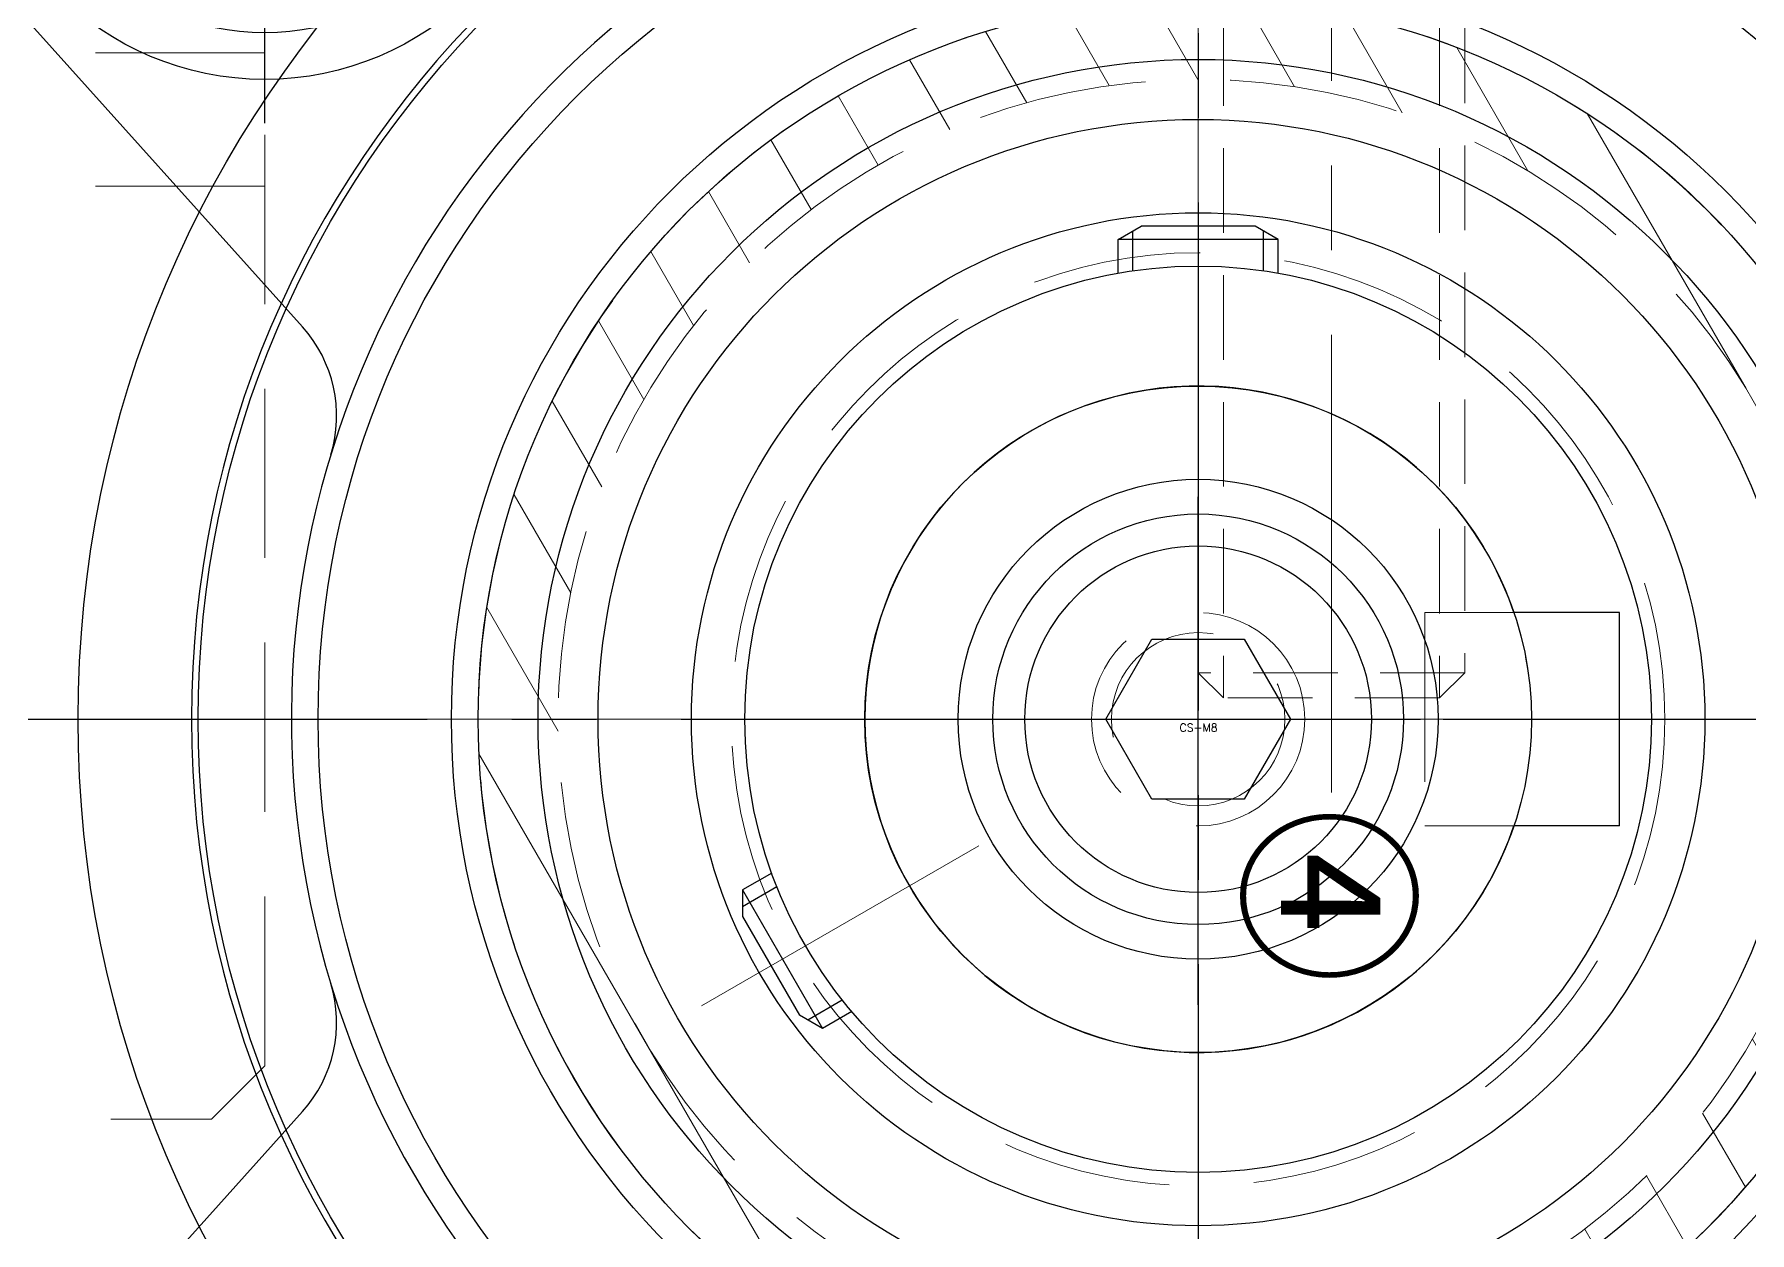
# Model space of a CAD drawing. Header units: millimetres. Extents: x 0 to 51411, y 0 to 16902.
# Drawn here: x 5770.8 to 5835.1, y 11998.4 to 12043.3 of the extents above; entities that cross this region are included whole.
import ezdxf

# ---------------------------------------------------------------- set-up
doc = ezdxf.new("R2010")
doc.units = ezdxf.units.MM
for name, pattern in [('CENTER2', [28.575, 19.05, -3.175, 3.175, -3.175]), ('HIDDEN', [9.525, 6.35, -3.175]), ('HIDDEN2', [4.7625, 3.175, -1.5875]), ('PHANTOM2', [31.75, 15.875, -3.175, 3.175, -3.175, 3.175, -3.175])]:
    doc.linetypes.add(name, pattern=pattern)
for name, color, linetype, lineweight in [('03_かくれ線', 6, 'HIDDEN2', 13), ('04_HIDDEN', 2, 'HIDDEN', 13), ('04_中心線', 1, 'CENTER2', 9), ('05_CENTER', 4, 'CENTER2', 13), ('06_PHANTOM', 2, 'PHANTOM2', 13)]:
    doc.layers.add(name, color=color, linetype=linetype, lineweight=lineweight)
doc.layers.add('10_DRAFT', color=8, linetype='Continuous', lineweight=0, plot=False)
doc.styles.add('KSS_TXT', font='txt.shx', dxfattribs={"bigfont": 'extfont2.shx'})
doc.styles.add('KSS_TXT_L', font='txt.shx', dxfattribs={"height": 9, "bigfont": 'extfont2.shx'})

# ---------------------------------------------------------------- blocks, each defined once
blk = doc.blocks.new('A$C7DDD08DF_1_1')
at = {"color": 0}
blk.add_circle((0, 95), 37.75, dxfattribs=at)
at = {"layer": '05_CENTER'}
for p, q in [((0, 51.944), (0, 138.056)), ((43.056, 95), (-43.056, 95))]:
    blk.add_line(p, q, dxfattribs=at)
blk = doc.blocks.new('GM-SHYF-RH 0.1kW、1／144、200V、60Hza_1_1')
at = {"color": 0, "linetype": 'CENTER2'}
for p, q in [((0, -47.958), (0, 47.958)), ((-47.958, 0), (47.958, 0))]:
    blk.add_line(p, q, dxfattribs=at)
at = {"color": 0}
for p, q in [((-4, 15.8), (-4, 11.843)), ((4, 15.8), (-4, 15.8)), ((4, 15.8), (4, 11.843))]:
    blk.add_line(p, q, dxfattribs=at)
for radius in [42, 37.5, 19]:
    blk.add_circle((0, 0), radius, dxfattribs=at)
blk.add_arc((0, 0), 12.5, 108.66292, 71.33708, dxfattribs=at)
blk = doc.blocks.new('A$C715B031A_1_1')
at = {"color": 0}
blk.add_lwpolyline([(-245, 20), (2325, 20), (2325, -18), (2323, -20), (-243, -20), (-245, -18)], close=True, dxfattribs=at)
at = {"layer": '04_HIDDEN'}
blk.add_line((-245, 15), (2325, 15), dxfattribs=at)
blk = doc.blocks.new('A$C053E2500_1_1')
at = {"color": 0}
blk.add_circle((0, 95), 22.5, dxfattribs=at)
at = {"layer": '05_CENTER'}
for p, q in [((0, 65.818), (0, 124.182)), ((29.182, 95), (-29.182, 95))]:
    blk.add_line(p, q, dxfattribs=at)
blk = doc.blocks.new('MUCAF205Ja_1_1')
at = {"color": 0}
for p, q in [((-33.584, 14.716), (-44.3, 26.648)), ((-3, 18), (-2.134, 18.5)), ((-2.45, 16.823), (-2.45, 18.318)), ((2.134, 18.5), (-2.134, 18.5)), ((3, 18), (2.134, 18.5)), ((2.45, 16.823), (2.45, 18.318)), ((-3, 16.733), (-3, 18)), ((3, 18), (-3, 18)), ((3, 16.733), (3, 18)), ((-15.991, -5.769), (-17.088, -6.402)), ((-15.794, -6.29), (-17.088, -7.037)), ((-17.088, -6.402), (-14.088, -11.598)), ((-17.088, -6.402), (-17.088, -7.402)), ((-17.088, -7.402), (-14.954, -11.098)), ((-13.344, -10.533), (-14.638, -11.281)), ((-14.088, -11.598), (-14.954, -11.098)), ((-12.991, -10.965), (-14.088, -11.598)), ((-33.584, -14.716), (-44.3, -26.648))]:
    blk.add_line(p, q, dxfattribs=at)
for radius in [33, 28, 27, 24.75, 17, 12.5]:
    blk.add_circle((0, 0), radius, dxfattribs=at)
for centre, radius, start, end in [((0, 0), 34, 102.74359, 77.25641), ((-37.304, 11.375), 5, 343.04182, 41.92713), ((-37.304, -11.375), 5, 318.07287, 16.95818)]:
    blk.add_arc(centre, radius, start, end, dxfattribs=at)
at = {"layer": '05_CENTER', "color": 0}
for p, q in [((0, 52.5), (0, -52.5)), ((-35, 24), (-35, 46)), ((-52.5, 0), (52.5, 0)), ((-18.62, -10.75), (-8.227, -4.75))]:
    blk.add_line(p, q, dxfattribs=at)
blk = doc.blocks.new('A$C491655AE_1_1_1')
at = {"color": 0, "linetype": 'CENTER2'}
for p, q in [((0, -12.636), (0, 12.636)), ((-12.636, 0), (12.636, 0))]:
    blk.add_line(p, q, dxfattribs=at)
at = {"color": 0}
for p, q in [((-9.815, 0), (-4.908, 8.5)), ((-4.908, 8.5), (4.908, 8.5)), ((4.908, 8.5), (9.815, 0)), ((-4.908, -8.5), (-9.815, 0)), ((9.815, 0), (4.908, -8.5)), ((4.908, -8.5), (-4.908, -8.5))]:
    blk.add_line(p, q, dxfattribs=at)
for radius in [11, 9.25]:
    blk.add_circle((0, 0), radius, dxfattribs=at)
at = {"layer": '10_DRAFT', "style": 'KSS_TXT_L'}
blk.add_text('BT-M10', height=0.3, dxfattribs=at).set_placement((-0.704, -0.537))
blk = doc.blocks.new('A$C6DE6404F_1_1')
h = blk.add_hatch()
h.set_pattern_fill('_USER', color=3, scale=3, angle=30, pattern_type=0)
h.set_pattern_definition([(30, (-21060.98, -7685.919), (-1.5, 2.5980762), [])])
h.paths.add_polyline_path([(0, 27), (0, 24, -0.414214), (24, 0), (27, 0, 0.414214)])
h.paths.add_polyline_path([(0, 24), (0, 27, 0.414214), (-27, 0), (-24, 0, -0.414214)])
h.paths.add_polyline_path([(-24, 0), (-27, 0, 0.414214), (0, -27), (0, -24, -0.414214)])
h.paths.add_polyline_path([(27, 0), (24, 0, -0.414214), (0, -24), (0, -27, 0.414214)])
at = {"color": 0}
for p, q in [((-4, 8.5), (-4, 11.843)), ((4, 8.5), (4, 11.843)), ((-4, 8.5), (4, 8.5))]:
    blk.add_line(p, q, dxfattribs=at)
for radius in [27, 24, 17.5, 12.5, 4, 3.25]:
    blk.add_circle((0, 0), radius, dxfattribs=at)
at = {"layer": '05_CENTER'}
for p, q in [((0, -32.476), (0, 32.476)), ((32.476, 0), (-32.476, 0))]:
    blk.add_line(p, q, dxfattribs=at)
at = {"layer": '10_DRAFT', "style": 'KSS_TXT'}
blk.add_text('④', height=6, dxfattribs=at).set_placement((3.324, 1.612))
blk = doc.blocks.new('A$C3EC33891_1_1')
at = {"color": 0, "linetype": 'CENTER2'}
for p, q in [((0, -10.708), (0, 10.708)), ((-10.708, 0), (10.708, 0))]:
    blk.add_line(p, q, dxfattribs=at)
at = {"color": 0}
for p, q in [((-3.464, 0), (-1.732, 3)), ((-1.732, 3), (1.732, 3)), ((1.732, 3), (3.464, 0)), ((-1.732, -3), (-3.464, 0)), ((3.464, 0), (1.732, -3)), ((1.732, -3), (-1.732, -3))]:
    blk.add_line(p, q, dxfattribs=at)
for radius in [9, 7.7, 6.5]:
    blk.add_circle((0, 0), radius, dxfattribs=at)
at = {"layer": '10_DRAFT', "style": 'KSS_TXT_L'}
blk.add_text('CS-M8', height=0.3, dxfattribs=at).set_placement((-0.698, -0.465))
blk = doc.blocks.new('A$C3BCF241E_1_1')
at = {"color": 0}
blk.add_lwpolyline([(0, 27), (-2635, 27, 0.353018), (-2654.547, 11.235), (-2679.206, -102.589, 0.798529), (-2617.341, -131.447), (-2540.805, -32.744, -0.232047), (-2524.984, -25), (-0.022, -27, 1.000411), (0, 27)], format="xyb", dxfattribs=at)
at = {"layer": '10_DRAFT'}
for p, q in [((0, -2.422), (0, 2.422)), ((2.422, 0), (-2.422, 0))]:
    blk.add_line(p, q, dxfattribs=at)
blk = doc.blocks.new('A$C136408E9_1_1')
for name, p, rotation in [('A$C053E2500_1_1', (-265, 0), 90), ('A$C3EC33891_1_1', (-360, 0), 180), ('A$C491655AE_1_1_1', (-325, -35), 180)]:
    blk.add_blockref(name, p, dxfattribs=dict(rotation=rotation))
at = {"color": 4, "rotation": 180}
blk.add_blockref('MUCAF205Ja_1_1', (-360, 0), dxfattribs=at)
at = {"layer": '04_HIDDEN', "rotation": 90}
blk.add_blockref('A$C6DE6404F_1_1', (-360, 0), dxfattribs=at)
at = {"layer": '04_HIDDEN', "xscale": -1, "rotation": 180}
blk.add_blockref('A$C715B031A_1_1', (-80, -5), dxfattribs=at)
at = {"layer": '06_PHANTOM', "color": 6, "rotation": 180}
blk.add_blockref('A$C3BCF241E_1_1', (-360, 0), dxfattribs=at)

msp = doc.modelspace()

# ---------------------------------------------------------------- linework, layer by layer
at = {"layer": '03_かくれ線'}
for p, q in [((5815.414, 12067.64), (5815.414, 12018.44)), ((5823.52, 12067.64), (5823.52, 12018.44)), ((5824.467, 12019.387), (5814.467, 12019.387))]:
    msp.add_line(p, q, dxfattribs=at)
msp.add_lwpolyline([(5824.467, 12067.74), (5824.467, 12019.387), (5823.52, 12018.44), (5815.414, 12018.44), (5814.467, 12019.387), (5814.467, 12067.74)], dxfattribs=at)
at = {"layer": '04_中心線'}
msp.add_line((5819.467, 12174.94), (5819.467, 12014.888), dxfattribs=at)

# ---------------------------------------------------------------- block references
at = {"color": 4, "rotation": 270.0000000000001}
msp.add_blockref('GM-SHYF-RH 0.1kW、1／144、200V、60Hza_1_1', (5814.467, 12017.64), dxfattribs=at)
at = {"rotation": 180}
msp.add_blockref('A$C136408E9_1_1', (5454.467, 12017.64), dxfattribs=at)
at = {"xscale": -1, "rotation": 270}
msp.add_blockref('A$C7DDD08DF_1_1', (5719.467, 12017.64), dxfattribs=at)

doc.saveas('drawing.dxf')
